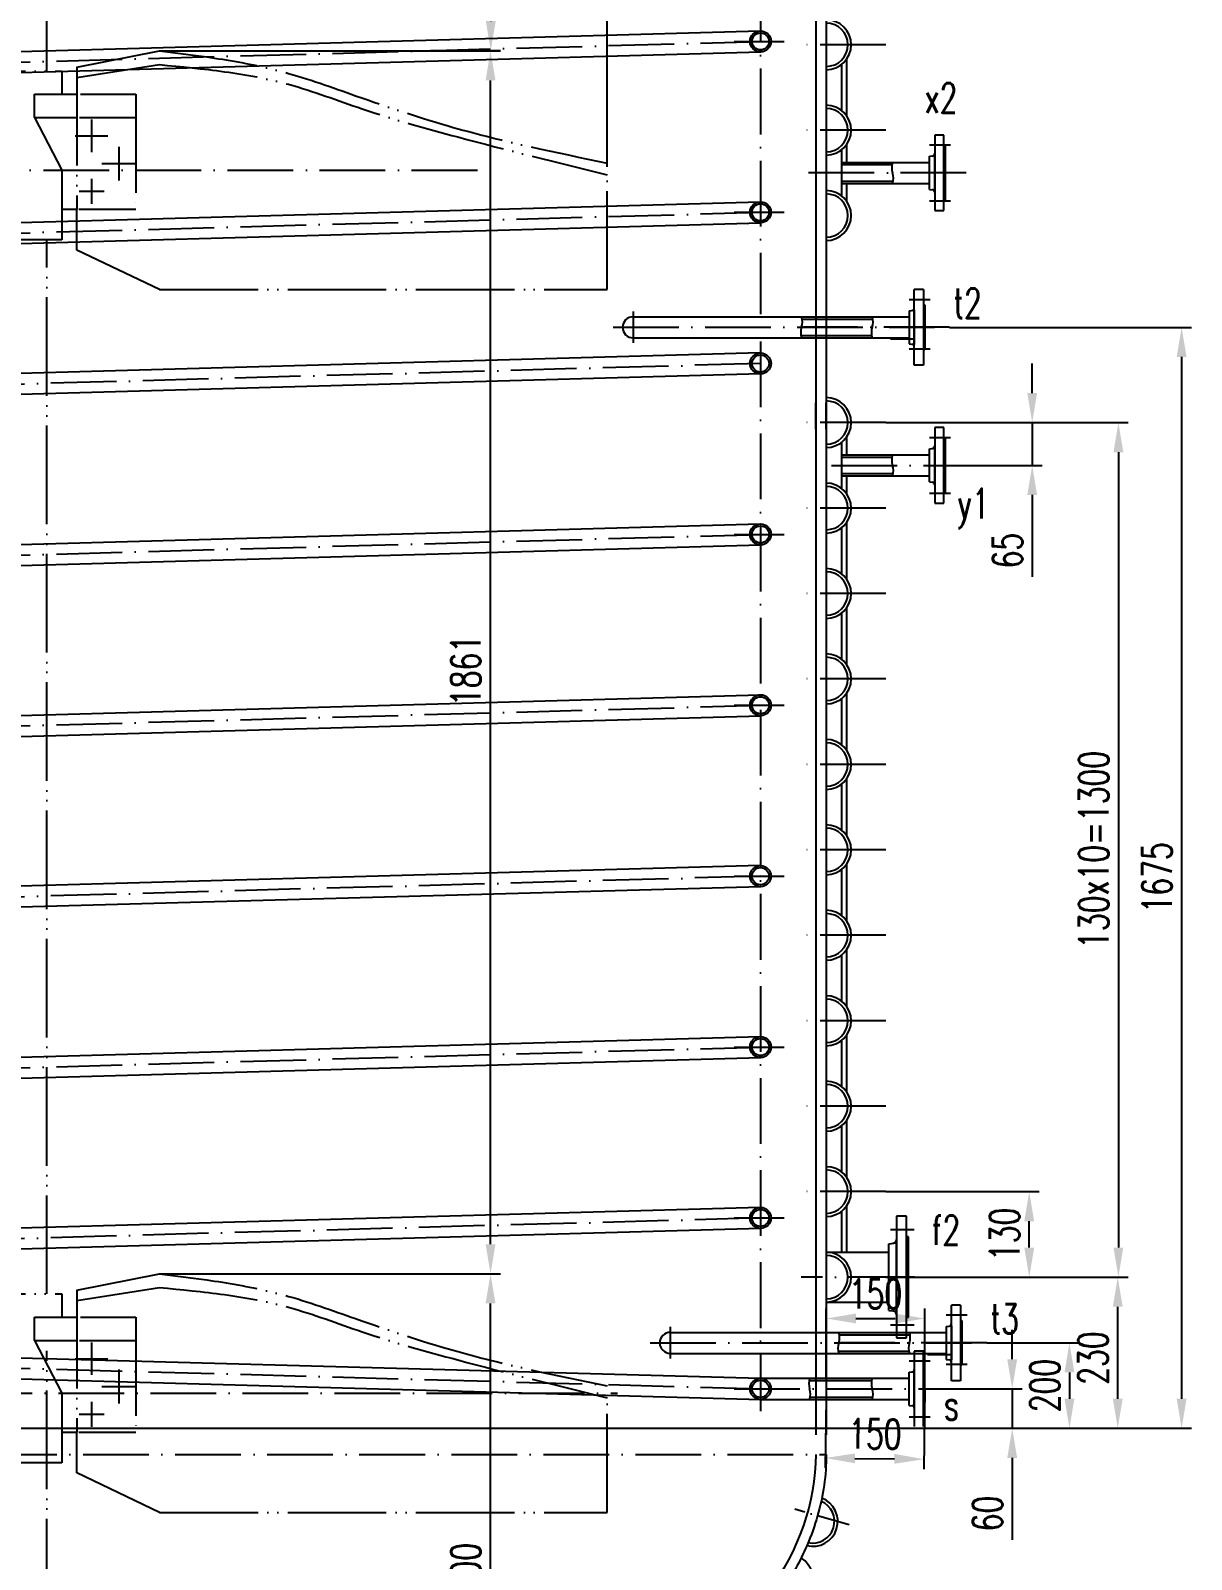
# Model space of a CAD drawing. Header units: millimetres. Extents: x 77471 to 131840, y -11230 to 75240.
# Drawn here: x 81022 to 82789, y -2321 to 5 of the extents above; entities that cross this region are included whole.
import ezdxf
from ezdxf.enums import TextEntityAlignment as Align

# ---------------------------------------------------------------- set-up
doc = ezdxf.new("R2010")
doc.units = ezdxf.units.MM
doc.header["$LTSCALE"] = 10
doc.header["$MEASUREMENT"] = 0
doc.linetypes.add('DASHDOT-S', pattern=[14, 10, -2, 0, -2])
doc.linetypes.add('DIVIDE-M', pattern=[39, 30, -3, 0, -3, 0, -3])
for name, color, linetype in [('cdr_dim', 7, 'Continuous'), ('cdr_dwg1', 4, 'Continuous'), ('cdr_dwg3', 1, 'DASHDOT-S'), ('cdr_text', 7, 'Continuous')]:
    doc.layers.add(name, color=color, linetype=linetype)
doc.styles.add('HZ', font='ROMANS.shx', dxfattribs={"width": 0.7, "height": 45, "bigfont": 'HZ.shx'})
doc.styles.get("Standard").update_dxf_attribs({"font": 'ROMANS.shx', "width": 0.7, "height": 30, "bigfont": 'HZ.shx'})
doc.dimstyles.new('ISO-25', dxfattribs={"dimtxt": 2.5, "dimasz": 2.5, "dimexe": 1.25, "dimexo": 0.625, "dimtad": 1, "dimtxsty": 'Standard', "dimcen": 2.5, "dimadec": 0, "dimazin": 0, "dimtfac": 1, "dimtmove": 0, "dimatfit": 3, "dimfxl": 0, "dimarcsym": 0})

# ---------------------------------------------------------------- blocks, each defined once
blk = doc.blocks.new('*D1078')
at = {"layer": 'cdr_dim', "color": 0, "linetype": 'Continuous', "lineweight": -2}
for p, q in [((81196, 964), (81737.9, 964)), ((81722.9, 919), (81722.9, 19.1)), ((81631.2, -25.9), (81737.9, -25.9))]:
    blk.add_line(p, q, dxfattribs=at)
at = {"layer": 'cdr_dim', "color": 0, "linetype": 'Continuous'}
for points in [[(81715.4, 919), (81730.4, 919), (81722.9, 964)], [(81715.4, 19.1), (81730.4, 19.1), (81722.9, -25.9)]]:
    blk.add_solid(points, dxfattribs=at)
at = {"layer": 'Defpoints', "color": 0, "linetype": 'Continuous'}
for p in [(81196, 964), (81631.2, -25.9), (81722.9, -25.9)]:
    blk.add_point(p, dxfattribs=at)
at = {"layer": 'cdr_dim', "color": 0, "linetype": 'Continuous', "insert": (81685.4, 469.1), "char_height": 45, "attachment_point": 5, "rotation": 90, "style": 'HZ'}
blk.add_mtext('990', dxfattribs=at)
blk = doc.blocks.new('*D1079')
at = {"layer": 'cdr_dim', "color": 0, "linetype": 'Continuous', "lineweight": -2}
for p, q in [((81218.7, -26.2), (81737.5, -26.2)), ((81722.5, -1841.9), (81722.5, -71.2)), ((81692.5, -1886.9), (81737.5, -1886.9))]:
    blk.add_line(p, q, dxfattribs=at)
at = {"layer": 'cdr_dim', "color": 0, "linetype": 'Continuous'}
for points in [[(81715, -71.2), (81730, -71.2), (81722.5, -26.2)], [(81715, -1841.9), (81730, -1841.9), (81722.5, -1886.9)]]:
    blk.add_solid(points, dxfattribs=at)
at = {"layer": 'Defpoints', "color": 0, "linetype": 'Continuous'}
for p in [(81218.7, -26.2), (81722.5, -26.2), (81692.5, -1886.9)]:
    blk.add_point(p, dxfattribs=at)
at = {"layer": 'cdr_dim', "color": 0, "linetype": 'Continuous', "insert": (81685, -969), "char_height": 45, "attachment_point": 5, "rotation": 90, "style": 'HZ'}
blk.add_mtext('1861', dxfattribs=at)
blk = doc.blocks.new('*D1080')
at = {"layer": 'cdr_dim', "color": 0, "linetype": 'Continuous', "lineweight": -2}
for p, q in [((81900, -191), (81900, 105.7)), ((81855, 90.7), (80513.6, 90.7))]:
    blk.add_line(p, q, dxfattribs=at)
at = {"layer": 'cdr_dim', "color": 0, "linetype": 'Continuous'}
blk.add_solid([(81855, 98.2), (81855, 83.2), (81900, 90.7)], dxfattribs=at)
at = {"layer": 'Defpoints', "color": 0, "linetype": 'Continuous'}
for p in [(80481.4, 230.6), (80481.4, 90.7), (81900, -191)]:
    blk.add_point(p, dxfattribs=at)
at = {"layer": 'cdr_dim', "color": 0, "linetype": 'Continuous', "insert": (80598.4, 128.2), "char_height": 45, "attachment_point": 5, "style": 'HZ'}
blk.add_mtext('%%c1865', dxfattribs=at)
blk = doc.blocks.new('*D1084')
at = {"layer": 'cdr_dim', "color": 0, "linetype": 'Continuous', "lineweight": -2}
for p, q in [((82546.9, -546.9), (82546.9, -501.9)), ((82324.2, -591.9), (82561.9, -591.9)), ((82546.9, -591.9), (82546.9, -656.9)), ((82451.7, -656.9), (82561.9, -656.9)), ((82546.9, -701.9), (82546.9, -826.4))]:
    blk.add_line(p, q, dxfattribs=at)
at = {"layer": 'cdr_dim', "color": 0, "linetype": 'Continuous'}
for points in [[(82539.4, -546.9), (82554.4, -546.9), (82546.9, -591.9)], [(82539.4, -701.9), (82554.4, -701.9), (82546.9, -656.9)]]:
    blk.add_solid(points, dxfattribs=at)
at = {"layer": 'Defpoints', "color": 0, "linetype": 'Continuous'}
for p in [(82324.2, -591.9), (82451.7, -656.9), (82546.9, -656.9)]:
    blk.add_point(p, dxfattribs=at)
at = {"layer": 'cdr_dim', "color": 0, "linetype": 'Continuous', "insert": (82509.4, -786.6), "char_height": 45, "attachment_point": 5, "rotation": 90, "style": 'HZ'}
blk.add_mtext('65', dxfattribs=at)
blk = doc.blocks.new('*D1004')
at = {"layer": 'cdr_dim', "color": 0, "linetype": 'Continuous', "lineweight": -2}
for p, q in [((81218.7, -1886.9), (81737.5, -1886.9)), ((81722.5, -2741.9), (81722.5, -1931.9)), ((80967.5, -2786.9), (81737.5, -2786.9))]:
    blk.add_line(p, q, dxfattribs=at)
at = {"layer": 'cdr_dim', "color": 0, "linetype": 'Continuous'}
for points in [[(81715, -1931.9), (81730, -1931.9), (81722.5, -1886.9)], [(81715, -2741.9), (81730, -2741.9), (81722.5, -2786.9)]]:
    blk.add_solid(points, dxfattribs=at)
at = {"layer": 'Defpoints', "color": 0, "linetype": 'Continuous'}
for p in [(81218.7, -1886.9), (81722.5, -1886.9), (80967.5, -2786.9)]:
    blk.add_point(p, dxfattribs=at)
at = {"layer": 'cdr_dim', "color": 0, "linetype": 'Continuous', "insert": (81685, -2336.9), "char_height": 45, "attachment_point": 5, "rotation": 90, "style": 'HZ'}
blk.add_mtext('900', dxfattribs=at)
blk = doc.blocks.new('*D1005')
at = {"layer": 'cdr_dim', "color": 0, "linetype": 'Continuous', "lineweight": -2}
for p, q in [((82383.5, -1891.9), (82692.1, -1891.9)), ((82677.1, -2076.9), (82677.1, -1936.9)), ((82233.5, -2121.9), (82692.1, -2121.9))]:
    blk.add_line(p, q, dxfattribs=at)
at = {"layer": 'cdr_dim', "color": 0, "linetype": 'Continuous'}
for points in [[(82669.6, -1936.9), (82684.6, -1936.9), (82677.1, -1891.9)], [(82669.6, -2076.9), (82684.6, -2076.9), (82677.1, -2121.9)]]:
    blk.add_solid(points, dxfattribs=at)
at = {"layer": 'Defpoints', "color": 0, "linetype": 'Continuous'}
for p in [(82383.5, -1891.9), (82677.1, -1891.9), (82233.5, -2121.9)]:
    blk.add_point(p, dxfattribs=at)
at = {"layer": 'cdr_dim', "color": 0, "linetype": 'Continuous', "insert": (82639.6, -2015), "char_height": 45, "attachment_point": 5, "rotation": 90, "style": 'HZ'}
blk.add_mtext('230', dxfattribs=at)
blk = doc.blocks.new('*D1008')
at = {"layer": 'cdr_dim', "color": 0, "linetype": 'Continuous', "lineweight": -2}
for p, q in [((82324.2, -1761.9), (82557.4, -1761.9)), ((82542.4, -1846.9), (82542.4, -1806.9)), ((82471.2, -1891.9), (82557.4, -1891.9))]:
    blk.add_line(p, q, dxfattribs=at)
at = {"layer": 'cdr_dim', "color": 0, "linetype": 'Continuous'}
for points in [[(82534.9, -1806.9), (82549.9, -1806.9), (82542.4, -1761.9)], [(82534.9, -1846.9), (82549.9, -1846.9), (82542.4, -1891.9)]]:
    blk.add_solid(points, dxfattribs=at)
at = {"layer": 'Defpoints', "color": 0, "linetype": 'Continuous'}
for p in [(82324.2, -1761.9), (82542.4, -1761.9), (82471.2, -1891.9)]:
    blk.add_point(p, dxfattribs=at)
at = {"layer": 'cdr_dim', "color": 0, "linetype": 'Continuous', "insert": (82504.9, -1826.9), "char_height": 45, "attachment_point": 5, "rotation": 90, "style": 'HZ'}
blk.add_mtext('130', dxfattribs=at)
blk = doc.blocks.new('*D1010')
at = {"layer": 'cdr_dim', "color": 0, "linetype": 'Continuous', "lineweight": -2}
for p, q in [((82324.2, -591.9), (82693.1, -591.9)), ((82678.1, -636.9), (82678.1, -1846.9)), ((82324.2, -1891.9), (82693.1, -1891.9))]:
    blk.add_line(p, q, dxfattribs=at)
at = {"layer": 'cdr_dim', "color": 0, "linetype": 'Continuous'}
for points in [[(82670.6, -636.9), (82685.6, -636.9), (82678.1, -591.9)], [(82670.6, -1846.9), (82685.6, -1846.9), (82678.1, -1891.9)]]:
    blk.add_solid(points, dxfattribs=at)
at = {"layer": 'Defpoints', "color": 0, "linetype": 'Continuous'}
for p in [(82324.2, -591.9), (82324.2, -1891.9), (82678.1, -1891.9)]:
    blk.add_point(p, dxfattribs=at)
at = {"layer": 'cdr_dim', "color": 0, "linetype": 'Continuous', "insert": (82640.6, -1241.9), "char_height": 45, "attachment_point": 5, "rotation": 90, "style": 'HZ'}
blk.add_mtext('130x10=1300', dxfattribs=at)
blk = doc.blocks.new('*D1028')
at = {"layer": 'cdr_dim', "color": 0, "linetype": 'Continuous', "lineweight": -2}
for p, q in [((81145.1, 5576.4), (78388.5, 5576.4)), ((78403.5, 5531.4), (78403.5, -3160.9)), ((80967.5, -3205.9), (78388.5, -3205.9))]:
    blk.add_line(p, q, dxfattribs=at)
at = {"layer": 'cdr_dim', "color": 0, "linetype": 'Continuous'}
for points in [[(78396, 5531.4), (78411, 5531.4), (78403.5, 5576.4)], [(78396, -3160.9), (78411, -3160.9), (78403.5, -3205.9)]]:
    blk.add_solid(points, dxfattribs=at)
at = {"layer": 'Defpoints', "color": 0, "linetype": 'Continuous'}
for p in [(81145.1, 5576.4), (78403.5, -3205.9), (80967.5, -3205.9)]:
    blk.add_point(p, dxfattribs=at)
at = {"layer": 'cdr_dim', "color": 0, "linetype": 'Continuous', "insert": (78366, 1185.3), "char_height": 45, "attachment_point": 5, "rotation": 90, "style": 'HZ'}
blk.add_mtext('~8665', dxfattribs=at)
blk = doc.blocks.new('*D1089')
at = {"layer": 'cdr_dim', "color": 0, "linetype": 'Continuous', "lineweight": -2}
for p, q in [((82421.2, -446.9), (82789.3, -446.9)), ((82774.3, -491.9), (82774.3, -2076.9)), ((82217.5, -2121.9), (82789.3, -2121.9))]:
    blk.add_line(p, q, dxfattribs=at)
at = {"layer": 'cdr_dim', "color": 0, "linetype": 'Continuous'}
for points in [[(82766.8, -491.9), (82781.8, -491.9), (82774.3, -446.9)], [(82766.8, -2076.9), (82781.8, -2076.9), (82774.3, -2121.9)]]:
    blk.add_solid(points, dxfattribs=at)
at = {"layer": 'Defpoints', "color": 0, "linetype": 'Continuous'}
for p in [(82421.2, -446.9), (82217.5, -2121.9), (82774.3, -2121.9)]:
    blk.add_point(p, dxfattribs=at)
at = {"layer": 'cdr_dim', "color": 0, "linetype": 'Continuous', "insert": (82736.8, -1284.4), "char_height": 45, "attachment_point": 5, "rotation": 90, "style": 'HZ'}
blk.add_mtext('1675', dxfattribs=at)
blk = doc.blocks.new('*D1091')
at = {"layer": 'cdr_dim', "color": 0, "linetype": 'Continuous', "lineweight": -2}
for p, q in [((82516.5, -2016.9), (82516.5, -1971.9)), ((82383.5, -2061.9), (82531.5, -2061.9)), ((82516.5, -2061.9), (82516.5, -2121.9)), ((82233.5, -2121.9), (82531.5, -2121.9)), ((82516.5, -2166.9), (82516.5, -2291.4))]:
    blk.add_line(p, q, dxfattribs=at)
at = {"layer": 'cdr_dim', "color": 0, "linetype": 'Continuous'}
for points in [[(82509, -2016.9), (82524, -2016.9), (82516.5, -2061.9)], [(82509, -2166.9), (82524, -2166.9), (82516.5, -2121.9)]]:
    blk.add_solid(points, dxfattribs=at)
at = {"layer": 'Defpoints', "color": 0, "linetype": 'Continuous'}
for p in [(82383.5, -2061.9), (82233.5, -2121.9), (82516.5, -2121.9)]:
    blk.add_point(p, dxfattribs=at)
at = {"layer": 'cdr_dim', "color": 0, "linetype": 'Continuous', "insert": (82479, -2251.6), "char_height": 45, "attachment_point": 5, "rotation": 90, "style": 'HZ'}
blk.add_mtext('60', dxfattribs=at)
blk = doc.blocks.new('*D1092')
at = {"layer": 'cdr_dim', "color": 0, "linetype": 'Continuous', "lineweight": -2}
for p, q in [((82383.5, -2062), (82382, -2184)), ((82233.3, -2076.1), (82232, -2182.1)), ((82277.2, -2167.7), (82337.2, -2168.4))]:
    blk.add_line(p, q, dxfattribs=at)
at = {"layer": 'cdr_dim', "color": 0, "linetype": 'Continuous'}
for points in [[(82277.3, -2160.2), (82277.1, -2175.2), (82232.2, -2167.1)], [(82337.3, -2160.9), (82337.1, -2175.9), (82382.2, -2169)]]:
    blk.add_solid(points, dxfattribs=at)
at = {"layer": 'Defpoints', "color": 0, "linetype": 'Continuous'}
for p in [(82383.5, -2062), (82233.3, -2076.1), (82382.2, -2169)]:
    blk.add_point(p, dxfattribs=at)
at = {"layer": 'cdr_dim', "color": 0, "linetype": 'Continuous', "insert": (82307.6, -2130.5), "char_height": 45, "attachment_point": 5, "rotation": 359.2852, "style": 'HZ'}
blk.add_mtext('150', dxfattribs=at)
blk = doc.blocks.new('*D1094')
at = {"layer": 'cdr_dim', "color": 0, "linetype": 'Continuous', "lineweight": -2}
for p, q in [((82233.5, -2045.9), (82233.5, -1939.9)), ((82383.5, -2061.9), (82383.5, -1939.9)), ((82278.5, -1954.9), (82338.5, -1954.9))]:
    blk.add_line(p, q, dxfattribs=at)
at = {"layer": 'cdr_dim', "color": 0, "linetype": 'Continuous'}
for points in [[(82278.5, -1947.4), (82278.5, -1962.4), (82233.5, -1954.9)], [(82338.5, -1947.4), (82338.5, -1962.4), (82383.5, -1954.9)]]:
    blk.add_solid(points, dxfattribs=at)
at = {"layer": 'Defpoints', "color": 0, "linetype": 'Continuous'}
for p in [(82383.5, -1954.9), (82233.5, -2045.9), (82383.5, -2061.9)]:
    blk.add_point(p, dxfattribs=at)
at = {"layer": 'cdr_dim', "color": 0, "linetype": 'Continuous', "insert": (82308.5, -1917.4), "char_height": 45, "attachment_point": 5, "style": 'HZ'}
blk.add_mtext('150', dxfattribs=at)
blk = doc.blocks.new('*D1100')
at = {"layer": 'cdr_dim', "color": 0, "linetype": 'Continuous', "lineweight": -2}
for p, q in [((82477.7, -1992), (82618.6, -1992)), ((82603.6, -2037), (82603.6, -2076.9)), ((82462.8, -2121.9), (82618.6, -2121.9))]:
    blk.add_line(p, q, dxfattribs=at)
at = {"layer": 'cdr_dim', "color": 0, "linetype": 'Continuous'}
for points in [[(82596.1, -2037), (82611.1, -2037), (82603.6, -1992)], [(82596.1, -2076.9), (82611.1, -2076.9), (82603.6, -2121.9)]]:
    blk.add_solid(points, dxfattribs=at)
at = {"layer": 'Defpoints', "color": 0, "linetype": 'Continuous'}
for p in [(82477.7, -1992), (82462.8, -2121.9), (82603.6, -2121.9)]:
    blk.add_point(p, dxfattribs=at)
at = {"layer": 'cdr_dim', "color": 0, "linetype": 'Continuous', "insert": (82566.1, -2056.9), "char_height": 45, "attachment_point": 5, "rotation": 90, "style": 'HZ'}
blk.add_mtext('200', dxfattribs=at)

msp = doc.modelspace()

# ---------------------------------------------------------------- linework, layer by layer
at = {"color": 3, "linetype": 'DIVIDE-M', "ltscale": 0.5}
for p, q in [((81046.9925, -56.9284), (81046.9925, 726.8284)), ((81092.7556, -50.9094), (81218.6611, -26.2392)), ((80864.7125, -56.9284), (81070.2725, -56.9284)), ((81070.2725, -56.9284), (81070.2725, -92.2482)), ((81092.7556, -66.612), (81218.6611, -47.1045)), ((81092.7556, -50.9094), (81092.7556, -267.1414)), ((81028.3067, -127.4879), (81028.3067, -92.2482)), ((81028.3067, -92.2482), (81092.7556, -92.2482)), ((81098.6714, -92.2482), (81182.6881, -92.2482)), ((81182.6881, -92.2482), (81182.6881, -267.1414)), ((81028.3067, -127.4879), (81070.2725, -207.8866)), ((81028.3067, -127.4879), (81092.7556, -127.4879)), ((81097.155, -127.4879), (81182.6881, -127.4879)), ((81115.2955, -130.6872), (81115.2955, -180.1501)), ((81090.5641, -155.4186), (81140.0269, -155.4186)), ((81156.8893, -172.0265), (81156.8893, -223.6242)), ((81070.2725, -207.8866), (81070.2725, -313.8784)), ((81131.0905, -197.8253), (81182.6881, -197.8253)), ((81899.9925, -202.7638), (81899.9925, -190.9965)), ((81899.9925, -389.534), (81899.9925, -202.7638)), ((81115.3971, -220.8373), (81115.3971, -258.8555)), ((81096.3879, -239.8464), (81134.4062, -239.8464)), ((81070.2725, -267.1414), (81092.7556, -267.1414)), ((81092.7556, -329.2677), (81092.7556, -267.1414)), ((81096.1415, -267.1414), (81182.6881, -267.1414)), ((81070.2725, -313.8784), (80920.0067, -313.8784)), ((81046.9925, -1917.5758), (81046.9925, -313.8784)), ((81218.6611, -389.534), (81092.7556, -329.2677)), ((81218.6611, -389.534), (81899.9925, -389.534)), ((81092.7556, -1911.5567), (81218.6611, -1886.8866)), ((80864.7125, -1917.5758), (81070.2725, -1917.5758)), ((81070.2725, -1917.5758), (81070.2725, -1952.8956)), ((81092.7556, -1927.2593), (81218.6611, -1907.7519)), ((81092.7556, -1911.5567), (81092.7556, -2127.7887)), ((81028.3067, -1952.8956), (81092.7556, -1952.8956)), ((81028.3067, -1988.1353), (81028.3067, -1952.8956)), ((81098.6714, -1952.8956), (81182.6881, -1952.8956)), ((81182.6881, -1952.8956), (81182.6881, -2127.7887)), ((81028.3067, -1988.1353), (81092.7556, -1988.1353)), ((81028.3067, -1988.1353), (81070.2725, -2068.534)), ((81097.155, -1988.1353), (81182.6881, -1988.1353)), ((81115.2955, -1991.3346), (81115.2955, -2040.7974)), ((81046.9925, -2409.6866), (81046.9925, -2004.1716)), ((81090.5641, -2016.066), (81140.0269, -2016.066)), ((81156.8893, -2032.6739), (81156.8893, -2084.2715)), ((81070.2725, -2068.534), (81070.2725, -2174.5258)), ((81131.0905, -2058.4727), (81182.6881, -2058.4727)), ((81899.9925, -2250.1813), (81899.9925, -2057.5275)), ((81115.3971, -2081.4847), (81115.3971, -2119.5029)), ((81096.3879, -2100.4938), (81134.4062, -2100.4938)), ((81070.2725, -2127.7887), (81092.7556, -2127.7887)), ((81092.7556, -2189.9151), (81092.7556, -2127.7887)), ((81096.1415, -2127.7887), (81182.6881, -2127.7887)), ((81070.2725, -2174.5258), (80920.0067, -2174.5258)), ((81218.6611, -2250.1813), (81092.7556, -2189.9151)), ((81218.6611, -2250.1813), (81899.9925, -2250.1813))]:
    msp.add_line(p, q, dxfattribs=at)
for points in [[(81218.6611, -26.2392), (81408.3967, -58.6545), (81517.2617, -94.4306), (81665.8992, -142.6578), (81899.9925, -196.8802)], [(81218.6611, -47.1045), (81415.0258, -77.143), (81527.3791, -114.5539), (81672.5282, -157.2718), (81899.9925, -214.8646)], [(81218.6611, -1886.8866), (81408.3967, -1919.3019), (81517.2617, -1955.078), (81665.8992, -2003.3052), (81899.9925, -2057.5275)], [(81218.6611, -1907.7519), (81415.0258, -1937.7904), (81527.3791, -1975.2013), (81672.5282, -2017.9192), (81899.9925, -2075.512)]]:
    msp.add_spline(points, degree=3, dxfattribs=at)
at = {"layer": 'cdr_dwg1', "linetype": 'Continuous'}
for p, q in [((82217.4925, 1994.1134), (82217.4925, -389.3866)), ((82233.4925, 1994.1134), (82233.4925, -389.3866)), ((79867.4925, -59.0407), (82133.0467, 4.1072)), ((79867.4925, -91.0532), (82133.9383, -27.8804)), ((82264.4925, -38.8638), (82264.4925, -124.9093)), ((82256.4925, -47.1355), (82256.4925, -116.6376)), ((82412.4925, -154.3866), (82398.4925, -154.3866)), ((82398.4925, -154.3866), (82398.4925, -269.3866)), ((82412.4925, -269.3866), (82412.4925, -154.3866)), ((82256.4925, -177.1355), (82256.4925, -246.6376)), ((82264.4925, -168.8638), (82264.4925, -195.8866)), ((82390.4925, -186.7274), (82398.4925, -185.8866)), ((82398.4925, -237.8866), (82398.4925, -185.8866)), ((82414.4925, -177.8866), (82412.4925, -177.8866)), ((82414.4925, -168.8638), (82414.4925, -254.9093)), ((82414.4925, -245.8866), (82414.4925, -177.8866)), ((82256.4925, -195.8866), (82390.4925, -195.8866)), ((82256.4925, -199.3866), (82333.609, -199.3866)), ((82390.4925, -237.0457), (82390.4925, -186.7274)), ((82390.4925, -227.8866), (82390.4925, -195.8866)), ((82256.4925, -224.3866), (82335.376, -224.3866)), ((82256.4925, -227.8866), (82390.4925, -227.8866)), ((82264.4925, -227.8866), (82264.4925, -254.9093)), ((82390.4925, -237.0457), (82398.4925, -237.8866)), ((82412.4925, -245.8866), (82414.4925, -245.8866)), ((79867.4925, -319.0407), (82133.0467, -255.8928)), ((82398.4925, -269.3866), (82412.4925, -269.3866)), ((79867.4925, -351.0532), (82133.9383, -287.8804)), ((82217.4925, -389.3866), (82217.4925, -571.8866)), ((82233.4925, -389.3866), (82233.4925, -571.8866)), ((82381.4925, -389.3866), (82367.4925, -389.3866)), ((82367.4925, -504.3866), (82367.4925, -389.3866)), ((82381.4925, -389.3866), (82381.4925, -504.3866)), ((82381.4925, -412.8866), (82383.4925, -412.8866)), ((82383.4925, -412.8866), (82383.4925, -480.8866)), ((81939.4925, -430.8866), (82359.4925, -430.8866)), ((82196.8419, -434.3866), (82303.4925, -434.3866)), ((82359.4925, -421.7274), (82367.4925, -420.8866)), ((82359.4925, -421.7274), (82359.4925, -472.0457)), ((82367.4925, -420.8866), (82367.4925, -472.8866)), ((81939.4925, -462.8866), (82359.4925, -462.8866)), ((82195.0749, -459.3866), (82303.4925, -459.3866)), ((82133.0467, -485.8928), (79867.4925, -549.0407)), ((82359.4925, -472.0457), (82367.4925, -472.8866)), ((82383.4925, -480.8866), (82381.4925, -480.8866)), ((82381.4925, -504.3866), (82367.4925, -504.3866)), ((82133.9383, -517.8804), (79867.4925, -581.0532)), ((82217.4925, -517.8866), (82217.4925, -2045.8866)), ((82233.4925, -517.8866), (82233.4925, -2045.8866)), ((82217.4925, -601.8866), (82217.4925, -561.8866)), ((82233.4925, -601.8866), (82233.4925, -561.8866)), ((82398.4925, -599.3866), (82398.4925, -714.3866)), ((82412.4925, -599.3866), (82398.4925, -599.3866)), ((82412.4925, -714.3866), (82412.4925, -599.3866)), ((82256.4925, -622.1355), (82256.4925, -691.6376)), ((82264.4925, -613.8638), (82264.4925, -640.8866)), ((82414.4925, -622.8866), (82412.4925, -622.8866)), ((82414.4925, -613.8638), (82414.4925, -699.9093)), ((82414.4925, -690.8866), (82414.4925, -622.8866)), ((82256.4925, -640.8866), (82390.4925, -640.8866)), ((82256.4925, -644.3866), (82334.4925, -644.3866)), ((82390.4925, -631.7274), (82398.4925, -630.8866)), ((82390.4925, -682.0457), (82390.4925, -631.7274)), ((82390.4925, -672.8866), (82390.4925, -640.8866)), ((82398.4925, -682.8866), (82398.4925, -630.8866)), ((82256.4925, -669.3866), (82334.4925, -669.3866)), ((82256.4925, -672.8866), (82390.4925, -672.8866)), ((82264.4925, -672.8866), (82264.4925, -699.9093)), ((82390.4925, -682.0457), (82398.4925, -682.8866)), ((82412.4925, -690.8866), (82414.4925, -690.8866)), ((82398.4925, -714.3866), (82412.4925, -714.3866)), ((82264.4925, -743.8638), (82264.4925, -829.9093)), ((79867.4925, -809.0407), (82133.0467, -745.8928)), ((82256.4925, -752.1355), (82256.4925, -821.6376)), ((79867.4925, -841.0532), (82133.9383, -777.8804)), ((82256.4925, -882.1355), (82256.4925, -951.6376)), ((82264.4925, -873.8638), (82264.4925, -959.9093)), ((79867.4925, -1069.0407), (82133.0467, -1005.8928)), ((82256.4925, -1012.1355), (82256.4925, -1081.6376)), ((82264.4925, -1003.8638), (82264.4925, -1089.9093)), ((79867.4925, -1101.0532), (82133.9383, -1037.8804)), ((82264.4925, -1133.8638), (82264.4925, -1219.9093)), ((82256.4925, -1142.1355), (82256.4925, -1211.6376)), ((82133.0467, -1265.8928), (79867.4925, -1329.0407)), ((82256.4925, -1272.1355), (82256.4925, -1341.6376)), ((82264.4925, -1263.8638), (82264.4925, -1349.9093)), ((82133.9383, -1297.8804), (79867.4925, -1361.0532)), ((82264.4925, -1393.8638), (82264.4925, -1479.9093)), ((82256.4925, -1402.1355), (82256.4925, -1471.6376)), ((79867.4925, -1589.0407), (82133.0467, -1525.8928)), ((82256.4925, -1532.1355), (82256.4925, -1601.6376)), ((82264.4925, -1523.8638), (82264.4925, -1609.9093)), ((79867.4925, -1621.0532), (82133.9383, -1557.8804)), ((82256.4925, -1662.1355), (82256.4925, -1731.6376)), ((82264.4925, -1653.8638), (82264.4925, -1739.9093)), ((82133.0467, -1785.8928), (79867.4925, -1849.0407)), ((82264.4925, -1783.8638), (82264.4925, -1853.8866)), ((82256.4925, -1792.1355), (82256.4925, -1853.8866)), ((82355.4925, -1799.3866), (82340.4925, -1799.3866)), ((82340.4925, -1799.3866), (82340.4925, -1984.3866)), ((82355.4925, -1984.3866), (82355.4925, -1799.3866)), ((82133.9383, -1817.8804), (79867.4925, -1881.0532)), ((82358.4925, -1830.8866), (82355.4925, -1830.8866)), ((82358.4925, -1952.8866), (82358.4925, -1830.8866)), ((82233.4925, -1853.8866), (82328.4925, -1853.8866)), ((82328.4925, -1841.1478), (82340.4925, -1839.8866)), ((82328.4925, -1942.6253), (82328.4925, -1841.1478)), ((82328.4925, -1929.8866), (82328.4925, -1853.8866)), ((82340.4925, -1943.8866), (82340.4925, -1839.8866)), ((82233.4925, -1929.8866), (82328.4925, -1929.8866)), ((82328.4925, -1942.6253), (82340.4925, -1943.8866)), ((82355.4925, -1952.8866), (82358.4925, -1952.8866)), ((82437.9945, -1934.5001), (82423.9945, -1934.5001)), ((82423.9945, -2049.5001), (82423.9945, -1934.5001)), ((82437.9945, -1934.5001), (82437.9945, -2049.5001)), ((81995.9945, -1976.0001), (82415.9945, -1976.0001)), ((82381.4925, -1976.8866), (82383.4925, -1976.8866)), ((82415.9945, -1966.841), (82423.9945, -1966.0001)), ((82415.9945, -1966.841), (82415.9945, -2017.1593)), ((82423.9945, -1966.0001), (82423.9945, -2018.0001)), ((82437.9945, -1958.0001), (82439.9945, -1958.0001)), ((82439.9945, -1958.0001), (82439.9945, -2026.0001)), ((79867.4925, -1982.7448), (82133.0467, -2045.8928)), ((79867.4925, -1982.7448), (82133.0467, -2045.8928)), ((82253.3438, -1979.5001), (82359.9945, -1979.5001)), ((82340.4925, -1984.3866), (82355.4925, -1984.3866)), ((79867.4925, -2014.7076), (82133.9383, -2077.8804)), ((79867.4925, -2014.7076), (82133.9383, -2077.8804)), ((81995.9945, -2008.0001), (82415.9945, -2008.0001)), ((82251.5768, -2004.5001), (82359.9945, -2004.5001)), ((82367.4925, -2004.3866), (82367.4925, -2119.3866)), ((82381.4925, -2004.3866), (82367.4925, -2004.3866)), ((82381.4925, -2119.3866), (82381.4925, -2004.3866)), ((82381.4925, -2119.3866), (82381.4925, -2004.3866)), ((82415.9945, -2017.1593), (82423.9945, -2018.0001)), ((82133.4925, -2045.8866), (82359.4925, -2045.8866)), ((82133.4925, -2045.8866), (82359.4925, -2045.8866)), ((82217.4925, -2045.8866), (82217.4925, -2131.8866)), ((82233.4925, -2045.5894), (82233.4925, -2131.8866)), ((82359.4925, -2036.7274), (82367.4925, -2035.8866)), ((82359.4925, -2036.7274), (82367.4925, -2035.8866)), ((82359.4925, -2087.0457), (82359.4925, -2036.7274)), ((82359.4925, -2087.0457), (82359.4925, -2036.7274)), ((82359.4925, -2077.8866), (82359.4925, -2045.8866)), ((82359.4925, -2077.8866), (82359.4925, -2045.8866)), ((82367.4925, -2087.8866), (82367.4925, -2035.8866)), ((82367.4925, -2087.8866), (82367.4925, -2035.8866)), ((82383.4925, -2027.8866), (82381.4925, -2027.8866)), ((82383.4925, -2027.8866), (82381.4925, -2027.8866)), ((82383.4925, -2095.8866), (82383.4925, -2027.8866)), ((82383.4925, -2095.8866), (82383.4925, -2027.8866)), ((82439.9945, -2026.0001), (82437.9945, -2026.0001)), ((82207.2977, -2049.3866), (82303.4925, -2049.3866)), ((82207.2977, -2049.3866), (82303.4925, -2049.3866)), ((82437.9945, -2049.5001), (82423.9945, -2049.5001)), ((82133.7154, -2077.8866), (82359.4925, -2077.8866)), ((82133.7154, -2077.8866), (82359.4925, -2077.8866)), ((82209.0647, -2074.3866), (82303.4925, -2074.3866)), ((82209.0647, -2074.3866), (82303.4925, -2074.3866)), ((82359.4925, -2087.0457), (82367.4925, -2087.8866)), ((82381.4925, -2095.8866), (82383.4925, -2095.8866)), ((79701.4925, -2121.8866), (82233.4925, -2121.8866))]:
    msp.add_line(p, q, dxfattribs=at)
for centre, radius in [((82133.4925, -11.8866), 16), ((82133.4925, -11.8866), 13), ((82133.4925, -271.8866), 16), ((82133.4925, -271.8866), 13), ((82133.4925, -501.8866), 16), ((82133.4925, -501.8866), 13), ((82133.4925, -761.8866), 16), ((82133.4925, -761.8866), 13), ((82133.4925, -1021.8866), 16), ((82133.4925, -1021.8866), 13), ((82133.4925, -1281.8866), 16), ((82133.4925, -1281.8866), 13), ((82133.4925, -1541.8866), 16), ((82133.4925, -1541.8866), 13), ((82133.4925, -1801.8866), 16), ((82133.4925, -1801.8866), 13), ((82133.4925, -2061.8866), 16), ((82133.4925, -2061.8866), 16), ((82133.4925, -2061.8866), 13), ((82133.4925, -2061.8866), 13)]:
    msp.add_circle(centre, radius, dxfattribs=at)
for centre, radius, start, end in [((82233.4925, -16.8866), 38, 270, 90), ((82233.4925, -16.8866), 33, 270, 90), ((82233.4925, -146.8866), 38, 270, 90), ((82233.4925, -146.8866), 33, 270, 90), ((82394.4925, -182.285), 4, 276, 0), ((82233.4925, -276.8866), 38, 270, 90), ((82233.4925, -276.8866), 33, 270, 90), ((82394.4925, -241.4882), 4, 0, 84), ((82363.4925, -417.285), 4, 276, 0), ((81939.4925, -446.8866), 16, 90, 270), ((82363.4925, -476.4882), 4, 0, 84), ((82233.4925, -591.8866), 38, 270, 90), ((82233.4925, -591.8866), 33, 270, 90), ((82394.4925, -627.285), 4, 276, 0), ((82233.4925, -721.8866), 38, 270, 90), ((82233.4925, -721.8866), 33, 270, 90), ((82394.4925, -686.4882), 4, 0, 84), ((82233.4925, -851.8866), 38, 270, 90), ((82233.4925, -851.8866), 33, 270, 90), ((82233.4925, -981.8866), 38, 270, 90), ((82233.4925, -981.8866), 33, 270, 90), ((82233.4925, -1111.8866), 38, 270, 90), ((82233.4925, -1111.8866), 33, 270, 90), ((82233.4925, -1241.8866), 38, 270, 90), ((82233.4925, -1241.8866), 33, 270, 90), ((82233.4925, -1371.8866), 38, 270, 90), ((82233.4925, -1371.8866), 33, 270, 90), ((82233.4925, -1501.8866), 38, 270, 90), ((82233.4925, -1501.8866), 33, 270, 90), ((82233.4925, -1631.8866), 38, 270, 90), ((82233.4925, -1631.8866), 33, 270, 90), ((82233.4925, -1761.8866), 38, 270, 90), ((82233.4925, -1761.8866), 33, 270, 90), ((82334.4925, -1834.4841), 6, 276, 0), ((82233.4925, -1891.8866), 38, 270, 90), ((82233.4925, -1891.8866), 33, 270, 90), ((82334.4925, -1949.289), 6, 0, 84), ((81995.9945, -1992.0001), 16, 90, 270), ((82419.9945, -1962.3985), 4, 276, 0), ((82419.9945, -2021.6018), 4, 0, 84), ((82363.4925, -2032.285), 4, 276, 0), ((82363.4925, -2032.285), 4, 276, 0), ((82363.4925, -2091.4882), 4, 0, 84), ((82212.9525, -2263.538), 38, 256.2075089, 68.6447303), ((82212.9525, -2263.538), 33, 257.6229065, 67.1945878), ((82175.215, -2351.471), 38, 239.1745796, 58.2486509)]:
    msp.add_arc(centre, radius, start, end, dxfattribs=at)
at = {"layer": 'cdr_dwg1', "linetype": 'Continuous', "extrusion": (0, 0, -1)}
msp.add_ellipse((80967.4925, -2161.8866), major_axis=(-1250, 0), ratio=0.5, start_param=3.141592654, end_param=4.497949275, dxfattribs=at)
at = {"layer": 'cdr_dwg1', "linetype": 'Continuous'}
msp.add_open_spline([(82233.4925, -2161.8866), (82233.4925, -2177.4522), (82232.3851, -2193.0178), (82227.9682, -2224.0368), (82224.6589, -2239.4901), (82215.874, -2270.1814), (82210.3986, -2285.4193), (82193.8452, -2323.6455), (82181.3362, -2346.4263), (82151.568, -2391.0033), (82134.3091, -2412.8005), (82095.2939, -2455.192), (82073.5372, -2475.7869), (82025.8037, -2515.5742), (81999.8266, -2534.7669), (81943.9621, -2571.5601), (81914.0747, -2589.1605), (81850.7381, -2622.5886), (81817.2889, -2638.4161), (81747.2164, -2668.1306), (81710.5932, -2682.0176), (81634.5974, -2707.7003), (81595.2249, -2719.496), (81514.1881, -2740.866), (81472.524, -2750.4402), (81387.3895, -2767.2602), (81343.9193, -2774.5059), (81277.8473, -2783.5523), (81255.7341, -2786.2596), (81233.4925, -2788.6652)], degree=3, knots=[3.141592654, 3.141592654, 3.141592654, 3.141592654, 3.212668775, 3.212668775, 3.283744897, 3.283744897, 3.354821019, 3.354821019, 3.463849769, 3.463849769, 3.572878519, 3.572878519, 3.681907269, 3.681907269, 3.790936019, 3.790936019, 3.89996477, 3.89996477, 4.00899352, 4.00899352, 4.11802227, 4.11802227, 4.22705102, 4.22705102, 4.33607977, 4.33607977, 4.445108521, 4.445108521, 4.499357624, 4.499357624, 4.499357624, 4.499357624], dxfattribs=at)
at = {"layer": 'cdr_dwg3', "linetype": 'DASHDOT-S'}
for p, q in [((82133.4925, 1908.1134), (82133.4925, -427.0004)), ((82133.4925, 1908.1134), (82133.4925, -427.0004)), ((79801.4925, -76.8866), (82133.4925, -11.8866)), ((82093.4343, -11.8866), (82169.6261, -11.8866)), ((82324.2017, -16.8866), (82198.7617, -16.8866)), ((82324.2017, -146.8866), (82198.7617, -146.8866)), ((82390.4925, -169.3866), (82422.4925, -169.3866)), ((80201.4564, -207.8866), (81728.0328, -207.8866)), ((82446.5826, -211.8866), (82198.7617, -211.8866)), ((82390.4925, -254.3866), (82422.4925, -254.3866)), ((79801.4925, -336.8866), (82133.4925, -271.8866)), ((82093.4343, -271.8866), (82169.6261, -271.8866)), ((82359.4925, -404.3866), (82391.4925, -404.3866)), ((81939.4925, -422.6688), (81939.4925, -470.6038)), ((81908.9522, -446.8866), (82397.9846, -446.8866)), ((82421.2467, -446.8866), (82198.7617, -446.8866)), ((82331.1493, -464.3866), (82367.1493, -464.3866)), ((82133.4925, -468.364), (82133.4925, -2096.0772)), ((82133.4925, -468.364), (82133.4925, -2096.0772)), ((82133.4925, -468.364), (82133.4925, -2096.0772)), ((82359.4925, -479.3866), (82391.4925, -479.3866)), ((82133.4925, -501.8866), (79801.4925, -566.8866)), ((82324.2017, -591.8866), (82195.0506, -591.8866)), ((82390.4925, -614.3866), (82422.4925, -614.3866)), ((82241.2163, -656.8866), (82451.6606, -656.8866)), ((82390.4925, -699.3866), (82422.4925, -699.3866)), ((82324.2017, -721.8866), (82195.0506, -721.8866)), ((79801.4925, -826.8866), (82133.4925, -761.8866)), ((82093.4343, -761.8866), (82169.6261, -761.8866)), ((82324.2017, -851.8866), (82195.0506, -851.8866)), ((82324.2017, -981.8866), (82195.0506, -981.8866)), ((79801.4925, -1086.8866), (82133.4925, -1021.8866)), ((82093.4343, -1021.8866), (82169.6261, -1021.8866)), ((82324.2017, -1111.8866), (82195.0506, -1111.8866)), ((82324.2017, -1241.8866), (82195.0506, -1241.8866)), ((82133.4925, -1281.8866), (79801.4925, -1346.8866)), ((82093.4343, -1281.8866), (82169.6261, -1281.8866)), ((82324.2017, -1371.8866), (82195.0506, -1371.8866)), ((82324.2017, -1501.8866), (82195.0506, -1501.8866)), ((79801.4925, -1606.8866), (82133.4925, -1541.8866)), ((82093.4343, -1541.8866), (82169.6261, -1541.8866)), ((82324.2017, -1631.8866), (82195.0506, -1631.8866)), ((82324.2017, -1761.8866), (82195.0506, -1761.8866)), ((82133.4925, -1801.8866), (79801.4925, -1866.8866)), ((82093.4343, -1801.8866), (82169.6261, -1801.8866)), ((82331.4925, -1819.3866), (82367.4925, -1819.3866)), ((82367.7902, -1891.8866), (82195.0506, -1891.8866)), ((82415.9945, -1949.5001), (82447.9945, -1949.5001)), ((81995.9945, -1967.7824), (81995.9945, -2015.7174)), ((82331.4925, -1964.3866), (82367.4925, -1964.3866)), ((79801.4925, -1996.8866), (82133.4925, -2061.8866)), ((79801.4925, -1996.8866), (82133.4925, -2061.8866)), ((81965.4541, -1992.0001), (82454.4865, -1992.0001)), ((82477.7487, -1992.0001), (82255.2636, -1992.0001)), ((82359.4925, -2019.3866), (82391.4925, -2019.3866)), ((82359.4925, -2019.3866), (82391.4925, -2019.3866)), ((82387.6512, -2009.5001), (82423.6512, -2009.5001)), ((82415.9945, -2024.5001), (82447.9945, -2024.5001)), ((80224.2104, -2068.534), (81915.902, -2068.534)), ((82093.4343, -2061.8866), (82455.1346, -2061.8866)), ((82093.4343, -2061.8866), (82455.1346, -2061.8866)), ((82359.4925, -2104.3866), (82391.4925, -2104.3866)), ((79701.4925, -2161.8866), (82233.4925, -2161.8866))]:
    msp.add_line(p, q, dxfattribs=at)
at = {"layer": 'cdr_dwg3', "linetype": 'DASHDOT-S', "ltscale": 0.5}
msp.add_line((82268.3228, -2268.6449), (82185.5884, -2245.1719), dxfattribs=at)
at = {"layer": 'cdr_text', "linetype": 'Continuous'}
for centre, start, end in [((82358.8104, -203.8866), 161.7900431, 198.2099569), ((82310.1746, -219.8866), 341.7900431, 18.2099569), ((82171.6405, -438.8866), 341.7900431, 18.2099569), ((82279.1746, -438.8866), 341.7900431, 18.2099569), ((82220.2763, -454.8866), 161.7900431, 198.2099569), ((82327.8104, -454.8866), 161.7900431, 198.2099569), ((82358.8104, -648.8866), 161.7900431, 198.2099569), ((82310.1746, -664.8866), 341.7900431, 18.2099569), ((82228.1424, -1984.0001), 341.7900431, 18.2099569), ((82335.6766, -1984.0001), 341.7900431, 18.2099569), ((82276.7782, -2000.0001), 161.7900431, 198.2099569), ((82384.3124, -2000.0001), 161.7900431, 198.2099569), ((82232.4991, -2053.8866), 161.7900431, 198.2099569), ((82232.4991, -2053.8866), 161.7900431, 198.2099569), ((82327.8104, -2053.8866), 161.7900431, 198.2099569), ((82327.8104, -2053.8866), 161.7900431, 198.2099569), ((82183.8633, -2069.8866), 341.7900431, 18.2099569), ((82183.8633, -2069.8866), 341.7900431, 18.2099569), ((82279.1746, -2069.8866), 341.7900431, 18.2099569), ((82279.1746, -2069.8866), 341.7900431, 18.2099569)]:
    msp.add_arc(centre, 25.6, start, end, dxfattribs=at)

# ---------------------------------------------------------------- texts
at = {"layer": 'cdr_dim', "linetype": 'Continuous', "style": 'HZ', "width": 0.7}
for s, p in [('x2', (82408.1294, -120.3032)), ('t2', (82448.5862, -432.7629)), ('y1', (82457.6384, -737.5497)), ('t3', (82505.0882, -1977.8765))]:
    msp.add_text(s, height=45, dxfattribs=at).set_placement(p, align=Align.CENTER)
at = {"layer": 'cdr_dim', "color": 1, "linetype": 'Continuous', "style": 'HZ', "width": 0.7}
msp.add_text('f2', height=45, dxfattribs=at).set_placement((82415.7818, -1843.0383), align=Align.CENTER)
at = {"layer": 'cdr_text', "linetype": 'Continuous', "style": 'HZ', "width": 0.7}
msp.add_text('s', height=45, dxfattribs=at).set_placement((82423.8997, -2109.16), align=Align.CENTER)

# ---------------------------------------------------------------- dimensions: what is measured, and where the dimension line sits
at = {"layer": 'cdr_dim', "linetype": 'Continuous'}
for base, p1, p2, text, override, picture, middle in [((78403.4829, -3205.8864), (81145.0925, 5576.4485), (80967.4925, -3205.8864), '~8665', {"dimscale": 15, "dimtxt": 30, "dimasz": 3, "dimexe": 1, "dimexo": 0, "dimgap": 1, "dimrnd": 1, "dimtxsty": 'HZ', "dimatfit": 1, "dimtvp": 0.1}, '*D1028', (78365.9829, 1185.2811)), ((82678.128, -1891.8866), (82324.2017, -591.8866), (82324.2017, -1891.8866), '130x10=<>', {"dimscale": 15, "dimtxt": 30, "dimasz": 3, "dimexe": 1, "dimexo": 0, "dimgap": 1, "dimrnd": 1, "dimtxsty": 'HZ', "dimatfit": 1, "dimtvp": 0.1}, '*D1010', (82640.628, -1241.8866)), ((82603.5988, -2121.8866), (82477.7487, -1992.0001), (82462.8035, -2121.8866), '200', {"dimscale": 15, "dimtxt": 30, "dimasz": 3, "dimexe": 1, "dimexo": 0, "dimgap": 1, "dimdec": 3, "dimrnd": 1, "dimtxsty": 'HZ', "dimtdec": 3, "dimatfit": 1, "dimtvp": 0.1}, '*D1100', (82566.0988, -2056.9434))]:
    dim = msp.add_linear_dim(base=base, p1=p1, p2=p2, angle=90, text=text, dimstyle='ISO-25', override=override, dxfattribs=at)
    dim.commit()
    dim.dimension.update_dxf_attribs({"geometry": picture, "text_midpoint": middle})
for base, p1, p2, angle, override, picture, middle in [((81722.90307, -25.88657), (81196.0091, 964.02994), (81631.21557, -25.88657), 90, {"dimscale": 15, "dimtxt": 30, "dimasz": 3, "dimexe": 1, "dimexo": 0, "dimgap": 1, "dimdec": 3, "dimrnd": 1, "dimtxsty": 'HZ', "dimtdec": 3, "dimatfit": 1, "dimtvp": 0.1}, '*D1078', (81685.40307, 469.07169)), ((82774.2527, -2121.8866), (82421.2467, -446.8866), (82217.4925, -2121.8866), 90, {"dimscale": 15, "dimtxt": 30, "dimasz": 3, "dimexe": 1, "dimexo": 0, "dimgap": 1, "dimdec": 3, "dimrnd": 1, "dimtxsty": 'HZ', "dimtdec": 3, "dimatfit": 1, "dimtvp": 0.1}, '*D1089', (82736.7527, -1284.3866)), ((82546.9178, -656.8866), (82324.2017, -591.8866), (82451.6606, -656.8866), 90, {"dimscale": 15, "dimtxt": 30, "dimasz": 3, "dimexe": 1, "dimexo": 0, "dimgap": 1, "dimdec": 3, "dimrnd": 1, "dimtxsty": 'HZ', "dimtdec": 3, "dimatfit": 1, "dimtvp": 0.1}, '*D1084', (82509.4178, -786.6366)), ((82542.4179, -1761.8866), (82471.2214, -1891.8866), (82324.2017, -1761.8866), 90, {"dimscale": 15, "dimtxt": 30, "dimasz": 3, "dimexe": 1, "dimexo": 0, "dimgap": 1, "dimrnd": 1, "dimtxsty": 'HZ', "dimatfit": 1, "dimtvp": 0.1}, '*D1008', (82504.9179, -1826.8866)), ((81722.4977, -1886.8866), (80967.4925, -2786.8866), (81218.6611, -1886.8866), 90, {"dimscale": 15, "dimtxt": 30, "dimasz": 3, "dimexe": 1, "dimexo": 0, "dimgap": 1, "dimrnd": 1, "dimtxsty": 'HZ', "dimatfit": 1, "dimtvp": 0.1}, '*D1004', (81684.9977, -2336.8866)), ((82516.4876, -2121.8866), (82383.4925, -2061.8866), (82233.4925, -2121.8866), 90, {"dimscale": 15, "dimtxt": 30, "dimasz": 3, "dimexe": 1, "dimexo": 0, "dimgap": 1, "dimrnd": 1, "dimtxsty": 'HZ', "dimatfit": 1, "dimtvp": 0.1}, '*D1091', (82478.9876, -2251.6366)), ((82382.1568, -2168.9794), (82233.304, -2076.0972), (82383.492, -2061.9698), 359.2851729, {"dimscale": 15, "dimtxt": 30, "dimasz": 3, "dimexe": 1, "dimexo": 0, "dimgap": 1, "dimdec": 3, "dimrnd": 1, "dimtxsty": 'HZ', "dimtdec": 3, "dimatfit": 1, "dimtvp": 0.1}, '*D1092', (82307.6305, -2130.5467))]:
    dim = msp.add_linear_dim(base=base, p1=p1, p2=p2, angle=angle, dimstyle='ISO-25', override=override, dxfattribs=at)
    dim.commit()
    dim.dimension.update_dxf_attribs({"geometry": picture, "text_midpoint": middle})
dim = msp.add_linear_dim(base=(80481.3902, 90.6617), p1=(81899.9925, -190.9965), p2=(80481.3902, 230.6344), text='%%c1865', dimstyle='ISO-25', override={"dimscale": 15, "dimtxt": 30, "dimasz": 3, "dimexe": 1, "dimexo": 0, "dimgap": 1, "dimrnd": 1, "dimtxsty": 'HZ', "dimse2": 1, "dimsd1": 0, "dimsd2": 1, "dimatfit": 1, "dimtvp": 0.1}, dxfattribs=at)
dim.commit()
dim.dimension.update_dxf_attribs({"geometry": '*D1080', "text_midpoint": (80598.3544, 90.6617), "dimtype": 160})
for base, p1, p2, override, picture, middle in [((81722.4977, -26.2392), (81692.4925, -1886.8866), (81218.6611, -26.2392), {"dimscale": 15, "dimtxt": 30, "dimasz": 3, "dimexe": 1, "dimexo": 0, "dimgap": 1, "dimdec": 3, "dimrnd": 1, "dimtxsty": 'HZ', "dimtdec": 3, "dimatfit": 1, "dimtvp": 0.1}, '*D1079', (81722.4977, -968.9905)), ((82677.1144, -1891.8866), (82233.4925, -2121.8866), (82383.4925, -1891.8866), {"dimscale": 15, "dimtxt": 30, "dimasz": 3, "dimexe": 1, "dimexo": 0, "dimgap": 1, "dimrnd": 1, "dimtxsty": 'HZ', "dimatfit": 1, "dimtvp": 0.1}, '*D1005', (82677.1144, -2015.0188))]:
    dim = msp.add_linear_dim(base=base, p1=p1, p2=p2, angle=90, dimstyle='ISO-25', override=override, dxfattribs=at)
    dim.commit()
    dim.dimension.update_dxf_attribs({"geometry": picture, "text_midpoint": middle, "dimtype": 160})
dim = msp.add_linear_dim(base=(82383.4925, -1954.8686), p1=(82233.4925, -2045.8866), p2=(82383.4925, -2061.8866), dimstyle='ISO-25', override={"dimscale": 15, "dimtxt": 30, "dimasz": 3, "dimexe": 1, "dimexo": 0, "dimgap": 1, "dimdec": 3, "dimrnd": 1, "dimtxsty": 'HZ', "dimtdec": 3, "dimatfit": 1, "dimtvp": 0.1}, dxfattribs=at)
dim.commit()
dim.dimension.update_dxf_attribs({"geometry": '*D1094', "text_midpoint": (82308.4925, -1917.3686)})

doc.saveas('drawing.dxf')
